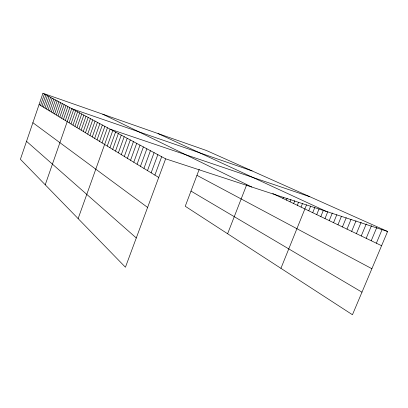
<?xml version="1.0" encoding="UTF-8"?>
<svg xmlns="http://www.w3.org/2000/svg" width="408" height="408" viewBox="0 0 408 408"><rect width="100%" height="100%" fill="white"/><g stroke="black" fill="none" stroke-linecap="round" stroke-linejoin="round"><path stroke-width="0.61" d="M42.937 93.259L20.4 159.273L125.434 267.23L165.628 158.824L42.937 93.259L206.351 150.476L387.6 231.474L352.451 314.741L185.242 206.259L199.221 169.315M40.535 105.392L44.411 94.044M41.993 106.279L45.905 94.845M43.483 107.187L47.43 95.661M44.992 108.11L48.975 96.487M46.532 109.048L50.551 97.328M48.093 109.997L52.153 98.185M49.684 110.966L53.78 99.052M51.301 111.955L55.437 99.94M52.948 112.955L57.125 100.842M54.621 113.98L58.839 101.755M56.324 115.015L60.583 102.689M58.058 116.071L62.358 103.637M59.823 117.152L64.168 104.606M61.623 118.243L66.009 105.59M63.454 119.36L67.886 106.59M65.316 120.498L69.799 107.615M45.232 184.793L71.742 108.656L252.083 170.911M69.095 122.803L73.669 109.681M71.007 123.966L75.628 110.731M72.956 125.154L77.627 111.797M74.939 126.363L79.662 112.883M76.964 127.597L81.733 113.99M79.024 128.857L83.844 115.122M81.126 130.137L86.001 116.275M83.268 131.442L88.199 117.448M85.456 132.773L90.438 118.641M87.684 134.135L92.723 119.865M89.959 135.517L95.054 121.11M92.274 136.935L97.43 122.38M94.646 138.378L99.863 123.68M97.063 139.852L102.342 125.006M99.526 141.357L104.871 126.358M102.051 142.892L107.457 127.74M78.127 218.606L110.094 129.147L309.81 196.707M107.253 146.064L112.792 130.591M109.941 147.701L115.551 132.065M112.69 149.379L118.371 133.569M115.5 151.088L121.252 135.109M118.371 152.842L124.2 136.685M121.309 154.632L127.214 138.297M124.318 156.463L130.3 139.944M127.393 158.34L133.457 141.632M130.545 160.262L136.69 143.361M133.768 162.231L140.005 145.131M137.078 164.246L143.397 146.946M140.459 166.306L146.875 148.803M143.932 168.422L150.435 150.705M147.492 170.595L154.091 152.658M151.139 172.819L157.84 154.663M154.882 175.098L161.685 156.718M227.618 233.748L246.646 184.875M282.948 198.421L283.412 197.253M286.452 200.099L287.15 198.339M290.012 201.807L290.96 199.441M293.632 203.541L294.77 200.705M297.32 205.311L298.467 202.445M301.068 207.106L302.461 203.643M280.928 268.337L306.52 204.862M308.759 210.793L310.656 206.096M312.707 212.69L314.767 207.601M316.725 214.613L319.041 208.916M320.815 216.577L323.391 210.253M324.982 218.576L327.823 211.614M329.225 220.606L332.336 213.001M333.545 222.681L336.784 214.776M337.946 224.788L341.46 216.245M342.429 226.94L346.219 217.744M346.999 229.128L351.074 219.274M351.655 231.362L356.021 220.83M356.403 233.641L361.111 222.319M361.243 235.962L366.246 223.961M366.175 238.328L371.484 225.639M371.214 240.74L376.829 227.353M376.349 243.204L382.281 229.097M165.628 158.824L387.6 231.474M158.003 133.549L326.232 211.39M272.779 193.54L381.587 245.718M102.75 114.199L251.828 187.037M196.942 175.343L371.882 268.714M190.985 191.082L361.973 292.184M39.092 104.514L158.727 177.444M32.88 122.716L147.604 207.437M26.525 141.336L136.282 237.966"/></g></svg>
